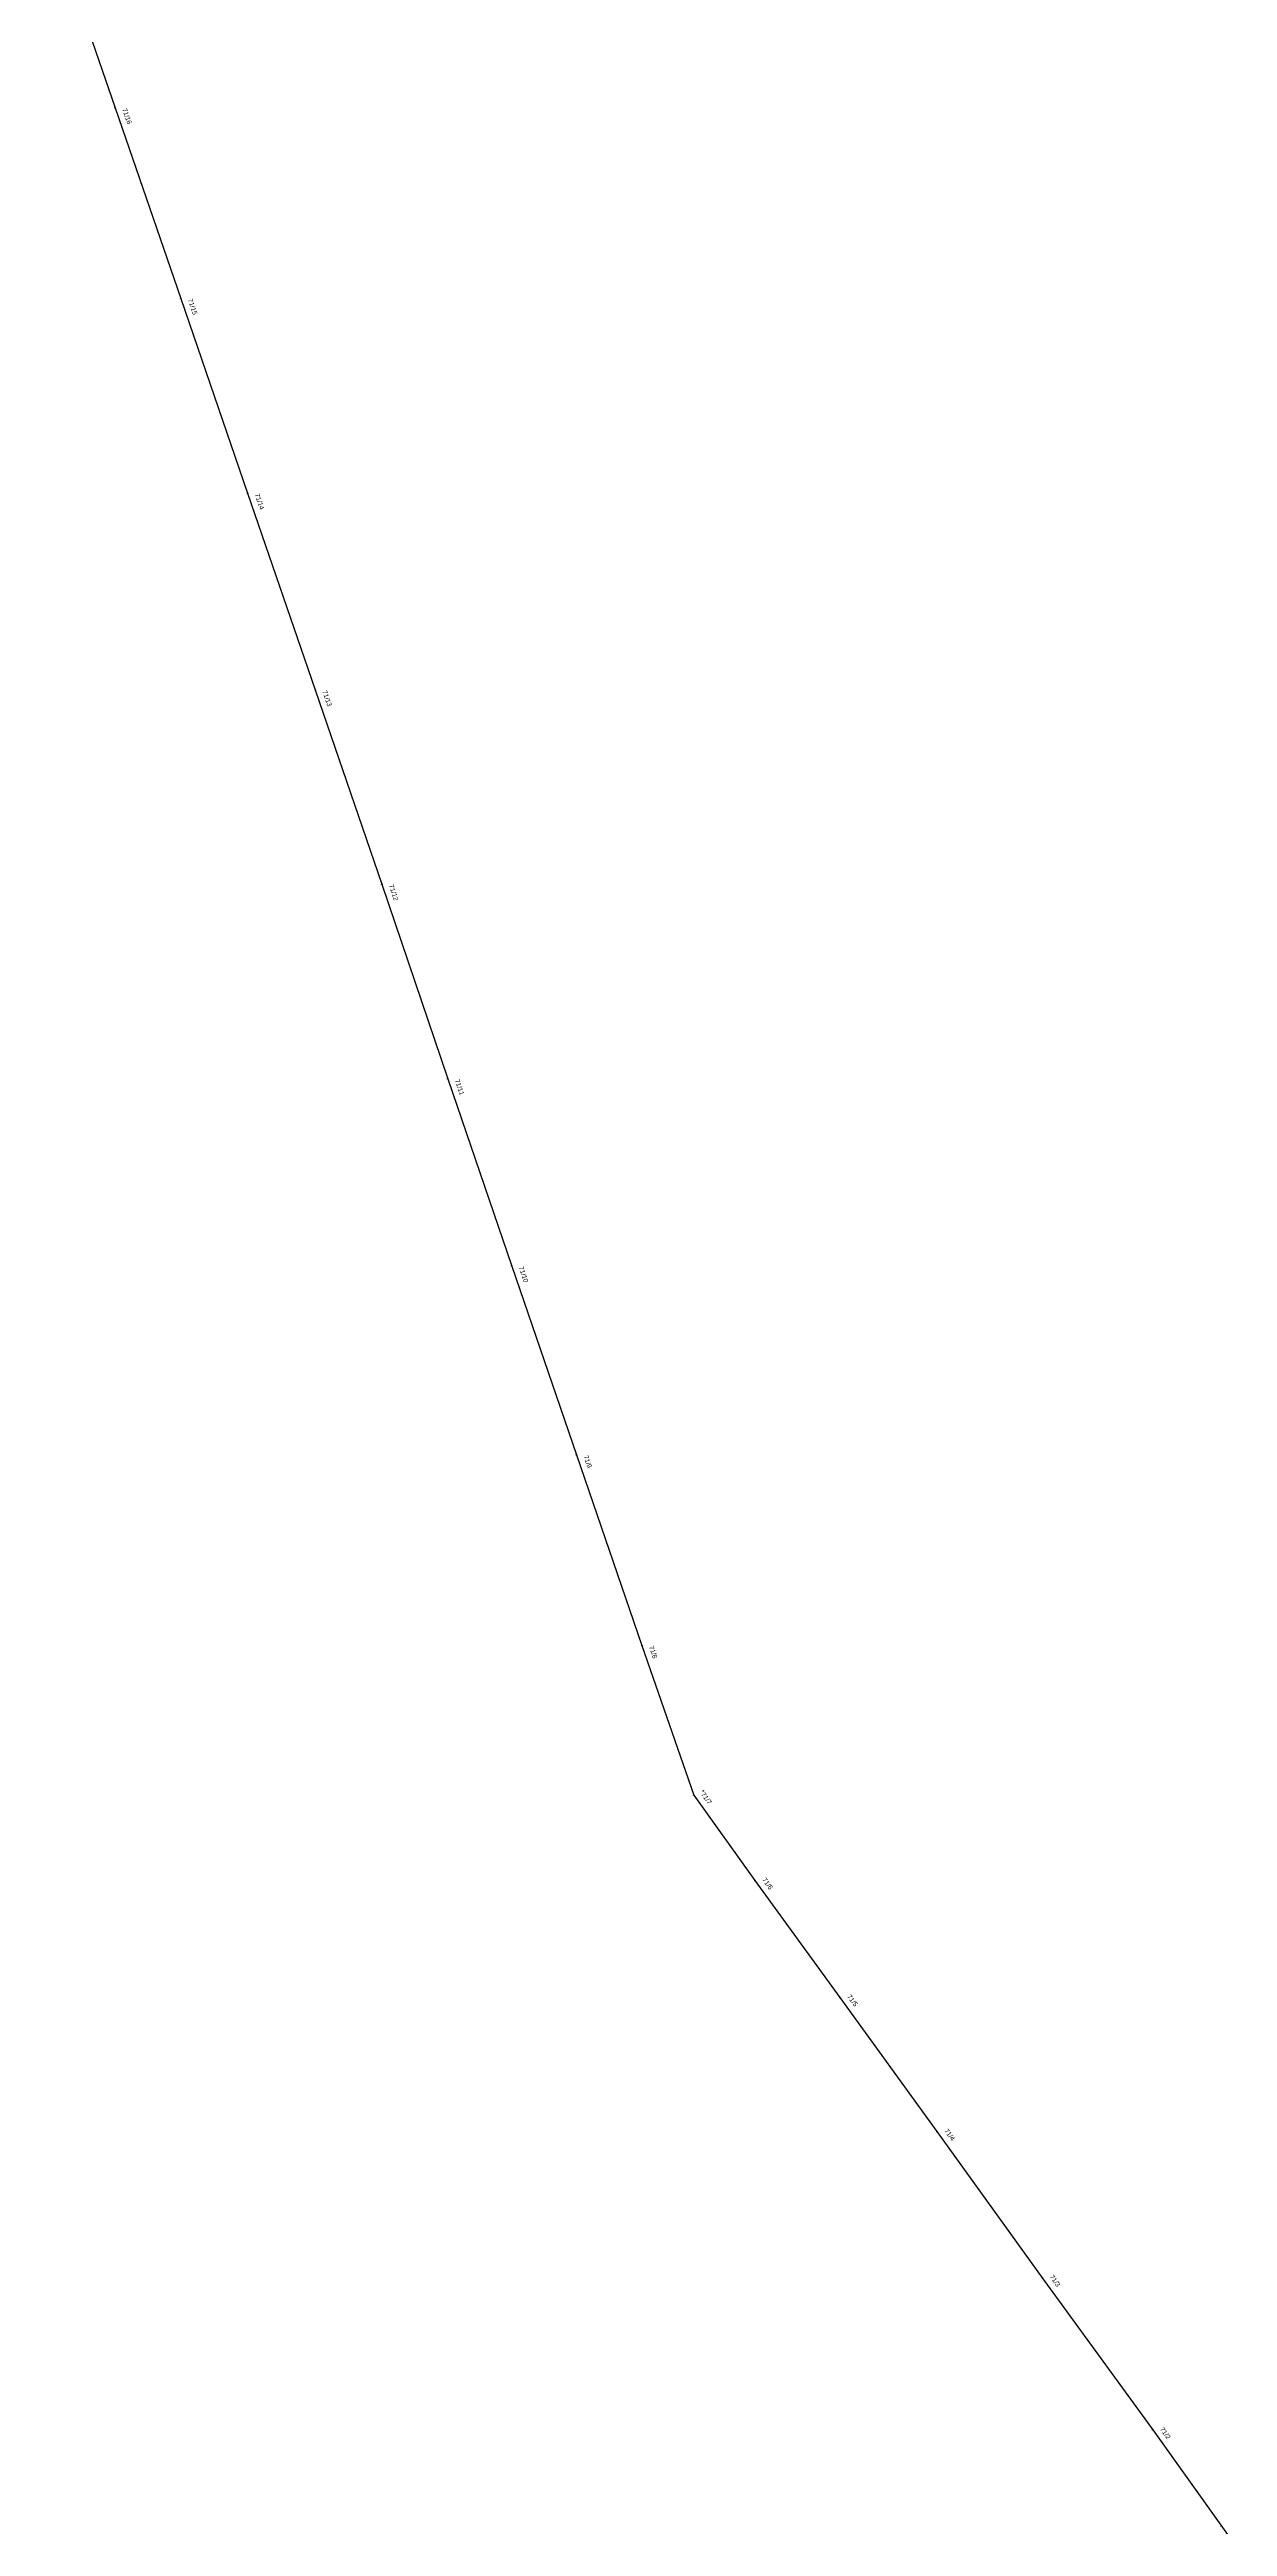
# Model space of a CAD drawing. Header units: metres. Extents: x 2259452 to 2262826, y 426390 to 431191.
# Drawn here: x 2261842 to 2262337, y 429109 to 430150 of the extents above; entities that cross this region are included whole.
import ezdxf

# ---------------------------------------------------------------- set-up
doc = ezdxf.new("R2010")
doc.units = ezdxf.units.M
for name, color, linetype in [('ВЛ-10кВ ф.8 ПС Володаровка', 5, 'Continuous'), ('опоры', 250, 'Continuous'), ('укосы', 250, 'Continuous')]:
    doc.layers.add(name, color=color, linetype=linetype)

# ---------------------------------------------------------------- blocks, each defined once
blk = doc.blocks.new('BL2')
blk.add_lwpolyline([(-0.09, -0.12), (-0.09, 0.12), (0.09, 0.12), (0.09, -0.12), (-0.09, -0.12)])
blk.add_attdef('НОМЕР', (1.5, 2.6), '', height=2)

msp = doc.modelspace()

# ---------------------------------------------------------------- linework, layer by layer
at = {"layer": 'ВЛ-10кВ ф.8 ПС Володаровка', "color": 3}
msp.add_lwpolyline([(2261842.2, 430205.8), (2261869.8, 430125.7), (2261897.4, 430045.6), (2261925.5, 429963.7), (2261953.9, 429881), (2261981.9, 429799.4), (2262009.6, 429717.6), (2262036.5, 429638.9), (2262063.7, 429559.5), (2262091.2, 429479.4), (2262113, 429416.5), (2262138.7, 429380.6), (2262174.4, 429331.5), (2262215.2, 429275.1), (2262259.5, 429213.7), (2262305.9, 429149.7), (2262337.3, 429105.7)], dxfattribs=at)

# ---------------------------------------------------------------- block references
at = {"layer": 'опоры', "color": 250}
for p, rotation, values in [((2261869.8, 430125.7), 289.0171198546896, {'НОМЕР': '71/16'}), ((2261897.4, 430045.6), 288.952254655554, {'НОМЕР': '71/15'}), ((2261925.5, 429963.7), 288.9208510683055, {'НОМЕР': '71/14'}), ((2261953.9, 429881), 288.9190411054977, {'НОМЕР': '71/13'}), ((2261981.9, 429799.4), 288.7078073930749, {'НОМЕР': '71/12'}), ((2262009.6, 429717.6), 288.8943780186477, {'НОМЕР': '71/11'}), ((2262036.5, 429638.9), 288.9122713452429, {'НОМЕР': '71/10'}), ((2262063.7, 429559.5), 288.9632646189998, {'НОМЕР': '71/9'}), ((2262091.2, 429479.4), 289.1373614392078, {'НОМЕР': '71/8'}), ((2262113, 429416.5), 305.4889331947425, {'НОМЕР': '71/7'}), ((2262138.7, 429380.6), 306.0828525302029, {'НОМЕР': '71/6'}), ((2262174.4, 429331.5), 305.8421341831846, {'НОМЕР': '71/5'}), ((2262215.2, 429275.1), 305.8336894911882, {'НОМЕР': '71/4'}), ((2262259.5, 429213.7), 305.9433121750401, {'НОМЕР': '71/3'}), ((2262305.9, 429149.7), 305.5516162082668, {'НОМЕР': '71/2'})]:
    msp.add_blockref('BL2', p, dxfattribs=dict(at, rotation=rotation)).add_auto_attribs(values)
at = {"layer": 'укосы', "color": 250}
for p, rotation in [((2262117, 429418.3), 24.08051622548384), ((2262334.8, 429109.3), 304.8392770807118)]:
    msp.add_blockref('BL2', p, dxfattribs=dict(at, rotation=rotation))

doc.saveas('drawing.dxf')
